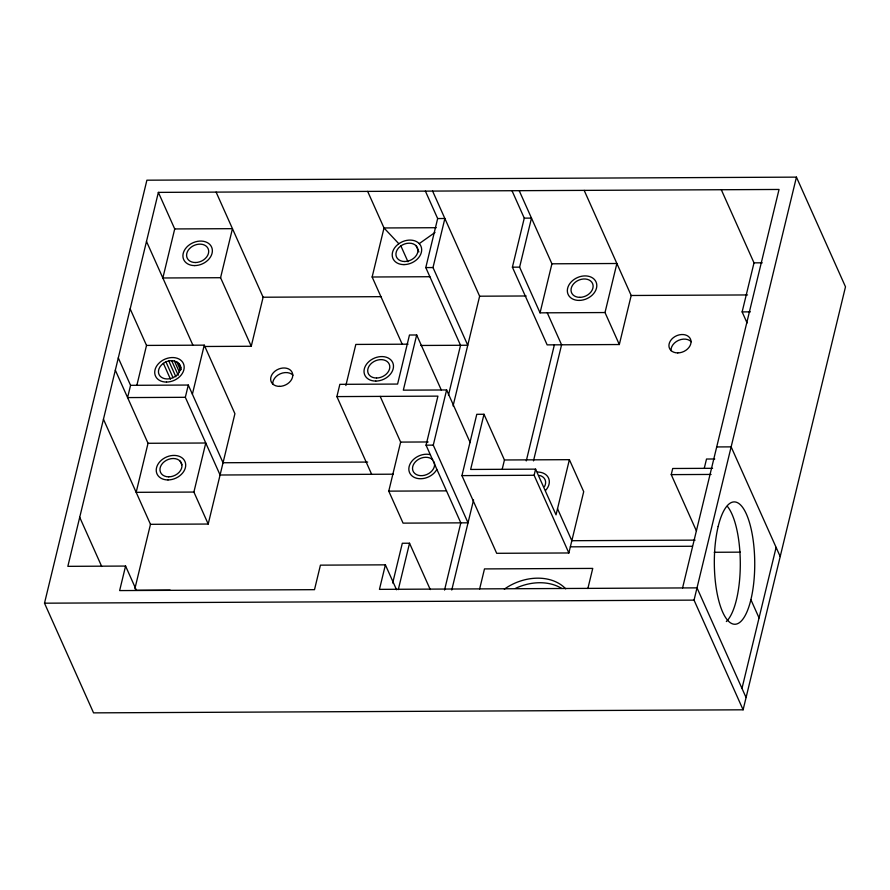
<?xml version="1.0" encoding="UTF-8"?>
<svg xmlns="http://www.w3.org/2000/svg" width="890" height="890" viewBox="0 0 890 890"><rect width="100%" height="100%" fill="white"/><g stroke="black" fill="none" stroke-linecap="round" stroke-linejoin="round"><path stroke-width="1.33" d="M44.5 603.186L146.894 180.192L796.439 177.132L845.5 286.814L743.106 709.808L93.561 712.868L44.5 603.186L694.044 600.127L743.106 709.808M682.574 587.934L779.039 189.459L158.364 192.385L67.84 566.34L125.579 566.062L136.292 590.014M118.292 357.902L130.563 385.326L127.593 397.585L185.331 397.307L220.086 475.004L393.291 474.192M136.893 385.181L146.516 345.42L130.162 308.863M158.364 192.385L174.718 228.941L162.848 277.98L220.575 277.713L251.247 346.266L204.5 346.488M115.322 370.162L148.029 443.287L136.159 492.326L193.898 492.059L208.204 524.043L150.477 524.321L103.451 419.212M125.579 566.062L119.638 590.582L314.504 589.669L320.433 565.15L385.392 564.839L396.54 589.77M134.857 588.813L150.477 524.321M185.331 397.307L188.291 385.047L130.563 385.326M192.385 394.192L204.255 345.153L146.516 345.42M220.575 277.713L232.457 228.674L174.718 228.941M193.898 492.059L205.768 443.009L148.029 443.287M208.204 524.043L234.916 413.694L204.255 345.153M251.247 346.266L263.117 297.227L216.103 192.107M371.642 474.292L336.887 396.595L339.858 384.335L397.596 384.068L409.467 335.018L416.687 334.985L441.351 390.12M345.865 385.526L355.822 344.43L408.054 344.185M402.247 344.308L372.142 277.001L384.013 227.962L367.659 191.394M448.46 395.182L460.542 345.276L425.787 267.59L437.657 218.551L425.398 191.128M416.687 334.985L403.326 390.165L446.624 389.954L470.176 442.586M420.681 345.465L467.762 345.242L433.007 267.556L444.878 218.506L437.657 218.551M446.624 389.954L433.274 445.134L468.029 522.819L403.07 523.131L388.763 491.135L400.634 442.096L380.186 396.395M385.392 564.839L379.452 589.358L697.015 587.867L746.076 697.549M392.69 583.017L402.313 543.256L409.534 543.223L430.271 589.581M444.544 590.037L460.809 522.853L426.054 445.167L437.925 396.128L336.887 396.595M398.297 589.614L409.534 543.223M453.066 405.94L479.632 296.203L432.607 191.094M504.441 459.974L569.389 459.674L583.707 491.658L568.866 552.968L496.687 553.302L461.943 475.616L476.784 414.306L483.993 414.273L504.441 459.974L502.16 469.397M584.174 190.382L631.188 295.491L619.318 344.53L547.15 344.875L512.395 267.178L524.266 218.139L512.006 190.716M483.993 414.273L470.643 469.453L535.591 469.141L556.039 514.843L569.389 459.674M619.318 344.53L605.011 312.546L540.052 312.846L519.615 267.145L531.486 218.106L524.266 218.139M451.764 590.003L473.569 499.946M540.052 312.846L551.922 263.807L519.215 190.683M479.621 589.035L484.483 568.91L592.74 568.41L587.867 588.524M526.268 460.92L554.37 344.842M533.477 460.887L561.579 344.808L547.272 312.813M568.866 552.968L534.111 475.271L535.591 469.141M605.011 312.546L616.881 263.496L551.922 263.807M696.458 531.019L671.238 474.626L672.718 468.496L712.59 468.307M704.268 468.307L706.515 459.029L714.77 458.984M747.088 322.97L742.138 311.901L754.008 262.85L721.301 189.737M694.044 600.127L796.439 177.132M741.982 688.415L776.113 547.406M419.246 243.626L434.999 232.468M179.913 365.178C183.051 375.346 167.576 383.279 160.244 376.325A11.437 8.644 -24.1 0 1 163.393 363.354C168.944 358.982 179.168 359.738 181.004 367.615M436.256 227.707L384.013 227.962L398.831 243.727M754.008 262.85L762.252 262.817M425.787 267.59L433.007 267.556M512.395 267.178L519.615 267.145M372.142 277.001L429.881 276.723M263.117 297.227L381.309 296.67M479.632 296.203L526.168 295.981M631.188 295.491L747.544 294.946M742.138 311.901L750.381 311.856M400.634 442.096L428.123 441.963M426.054 445.167L433.274 445.134M716.706 446.936L731.146 446.869L780.207 556.55M367.659 462.066L223.045 462.744L188.291 385.047M461.943 475.616L534.111 475.271M671.238 474.626L711.099 474.437M388.763 491.135L446.502 490.868M695.101 540.13L571.836 540.708L557.518 508.713M570.345 546.838L692.242 546.26M714.236 552.278L740.358 552.156M135.792 590.304L170.157 590.148M750.871 599.626L759.048 617.916M416.142 245.818L418.867 251.915M400.878 245.896L407.965 261.738M146.494 241.424L192.952 345.287M178.656 363.287L181.382 369.383M176.776 361.841L180.592 370.374M174.384 360.94L179.302 371.909M171.67 360.639L178.211 375.257M168.8 360.962L175.886 376.804M165.974 361.885L173.061 377.738M163.393 363.354L170.48 379.196M180.169 461.154L181.805 464.803M79.711 517.29L101.705 566.463M515.521 588.368A45.88 34.677 -24.1 0 1 561.724 588.468M272.718 384.18A11.47 8.666 -24.1 0 1 280.261 373.811A11.47 8.666 -24.1 0 1 292.977 375.213M671.004 350.716A11.47 8.666 -24.1 0 1 678.547 340.347A11.47 8.666 -24.1 0 1 691.263 341.749M436.745 469.586A15.297 11.559 -24.1 0 1 416.965 478.342A15.297 11.559 -24.1 0 1 410.39 463.378A15.297 11.559 -24.1 0 1 430.17 454.623M727.319 506.299A61.176 20.203 89.7 0 1 740.291 565.484A61.176 20.203 89.7 0 1 726.34 621.543M504.33 589.158A45.88 34.677 -24.1 0 1 565.706 588.824M537.56 472.067A15.297 11.559 -24.1 0 1 545.603 490.401M539.54 475.438A11.47 8.666 -24.1 0 1 544.469 486.663M434.053 461.843A11.47 8.666 -24.1 0 1 422.294 475.638A11.47 8.666 -24.1 0 1 414.15 463.39A11.47 8.666 -24.1 0 1 432.796 459.941M677.768 352.907A11.47 8.666 -24.1 0 0 690.484 339.079A11.47 8.666 -24.1 0 0 671.727 339.157A11.47 8.666 -24.1 0 0 677.768 352.907M167.999 479.933A15.297 11.559 -24.1 0 0 184.953 461.476A15.297 11.559 -24.1 0 0 159.955 461.599A15.297 11.559 -24.1 0 0 167.999 479.933M194.676 265.587A15.297 11.559 -24.1 0 0 211.631 247.142A15.297 11.559 -24.1 0 0 186.633 247.253A15.297 11.559 -24.1 0 0 194.676 265.587M579.112 300.42A15.297 11.559 -24.1 0 0 596.055 281.963A15.297 11.559 -24.1 0 0 571.057 282.086A15.297 11.559 -24.1 0 0 579.112 300.42M279.482 386.371A11.47 8.666 -24.1 0 0 292.198 372.532A11.47 8.666 -24.1 0 0 273.441 372.621A11.47 8.666 -24.1 0 0 279.482 386.371M403.982 264.608A15.297 11.559 -24.1 0 0 420.926 246.152A15.297 11.559 -24.1 0 0 395.928 246.274A15.297 11.559 -24.1 0 0 403.982 264.608M375.78 381.087A15.297 11.559 -24.1 0 0 392.735 362.63A15.297 11.559 -24.1 0 0 367.737 362.753A15.297 11.559 -24.1 0 0 375.78 381.087M166.486 382.066A15.297 11.559 -24.1 0 0 183.44 363.621A15.297 11.559 -24.1 0 0 158.431 363.732A15.297 11.559 -24.1 0 0 166.486 382.066M376.526 378.016A11.47 8.666 -24.1 0 0 389.242 364.177A11.47 8.666 -24.1 0 0 370.485 364.266A11.47 8.666 -24.1 0 0 376.526 378.016M404.728 261.515A11.437 8.644 -24.1 0 0 417.399 247.709A11.437 8.644 -24.1 0 0 398.709 247.798A11.437 8.644 -24.1 0 0 404.728 261.515M195.422 262.528A11.47 8.666 -24.1 0 0 208.138 248.688A11.47 8.666 -24.1 0 0 189.381 248.777A11.47 8.666 -24.1 0 0 195.422 262.528M579.846 297.349A11.47 8.666 -24.1 0 0 592.562 283.51A11.47 8.666 -24.1 0 0 573.816 283.599A11.47 8.666 -24.1 0 0 579.846 297.349M168.744 476.84A11.437 8.644 -24.1 0 0 181.427 463.045A11.437 8.644 -24.1 0 0 162.725 463.134A11.437 8.644 -24.1 0 0 168.744 476.84M718.163 526.513A61.176 20.203 89.7 0 0 732.414 623.823A61.176 20.203 89.7 0 0 752.973 538.873A61.176 20.203 89.7 0 0 718.163 526.513"/></g></svg>
